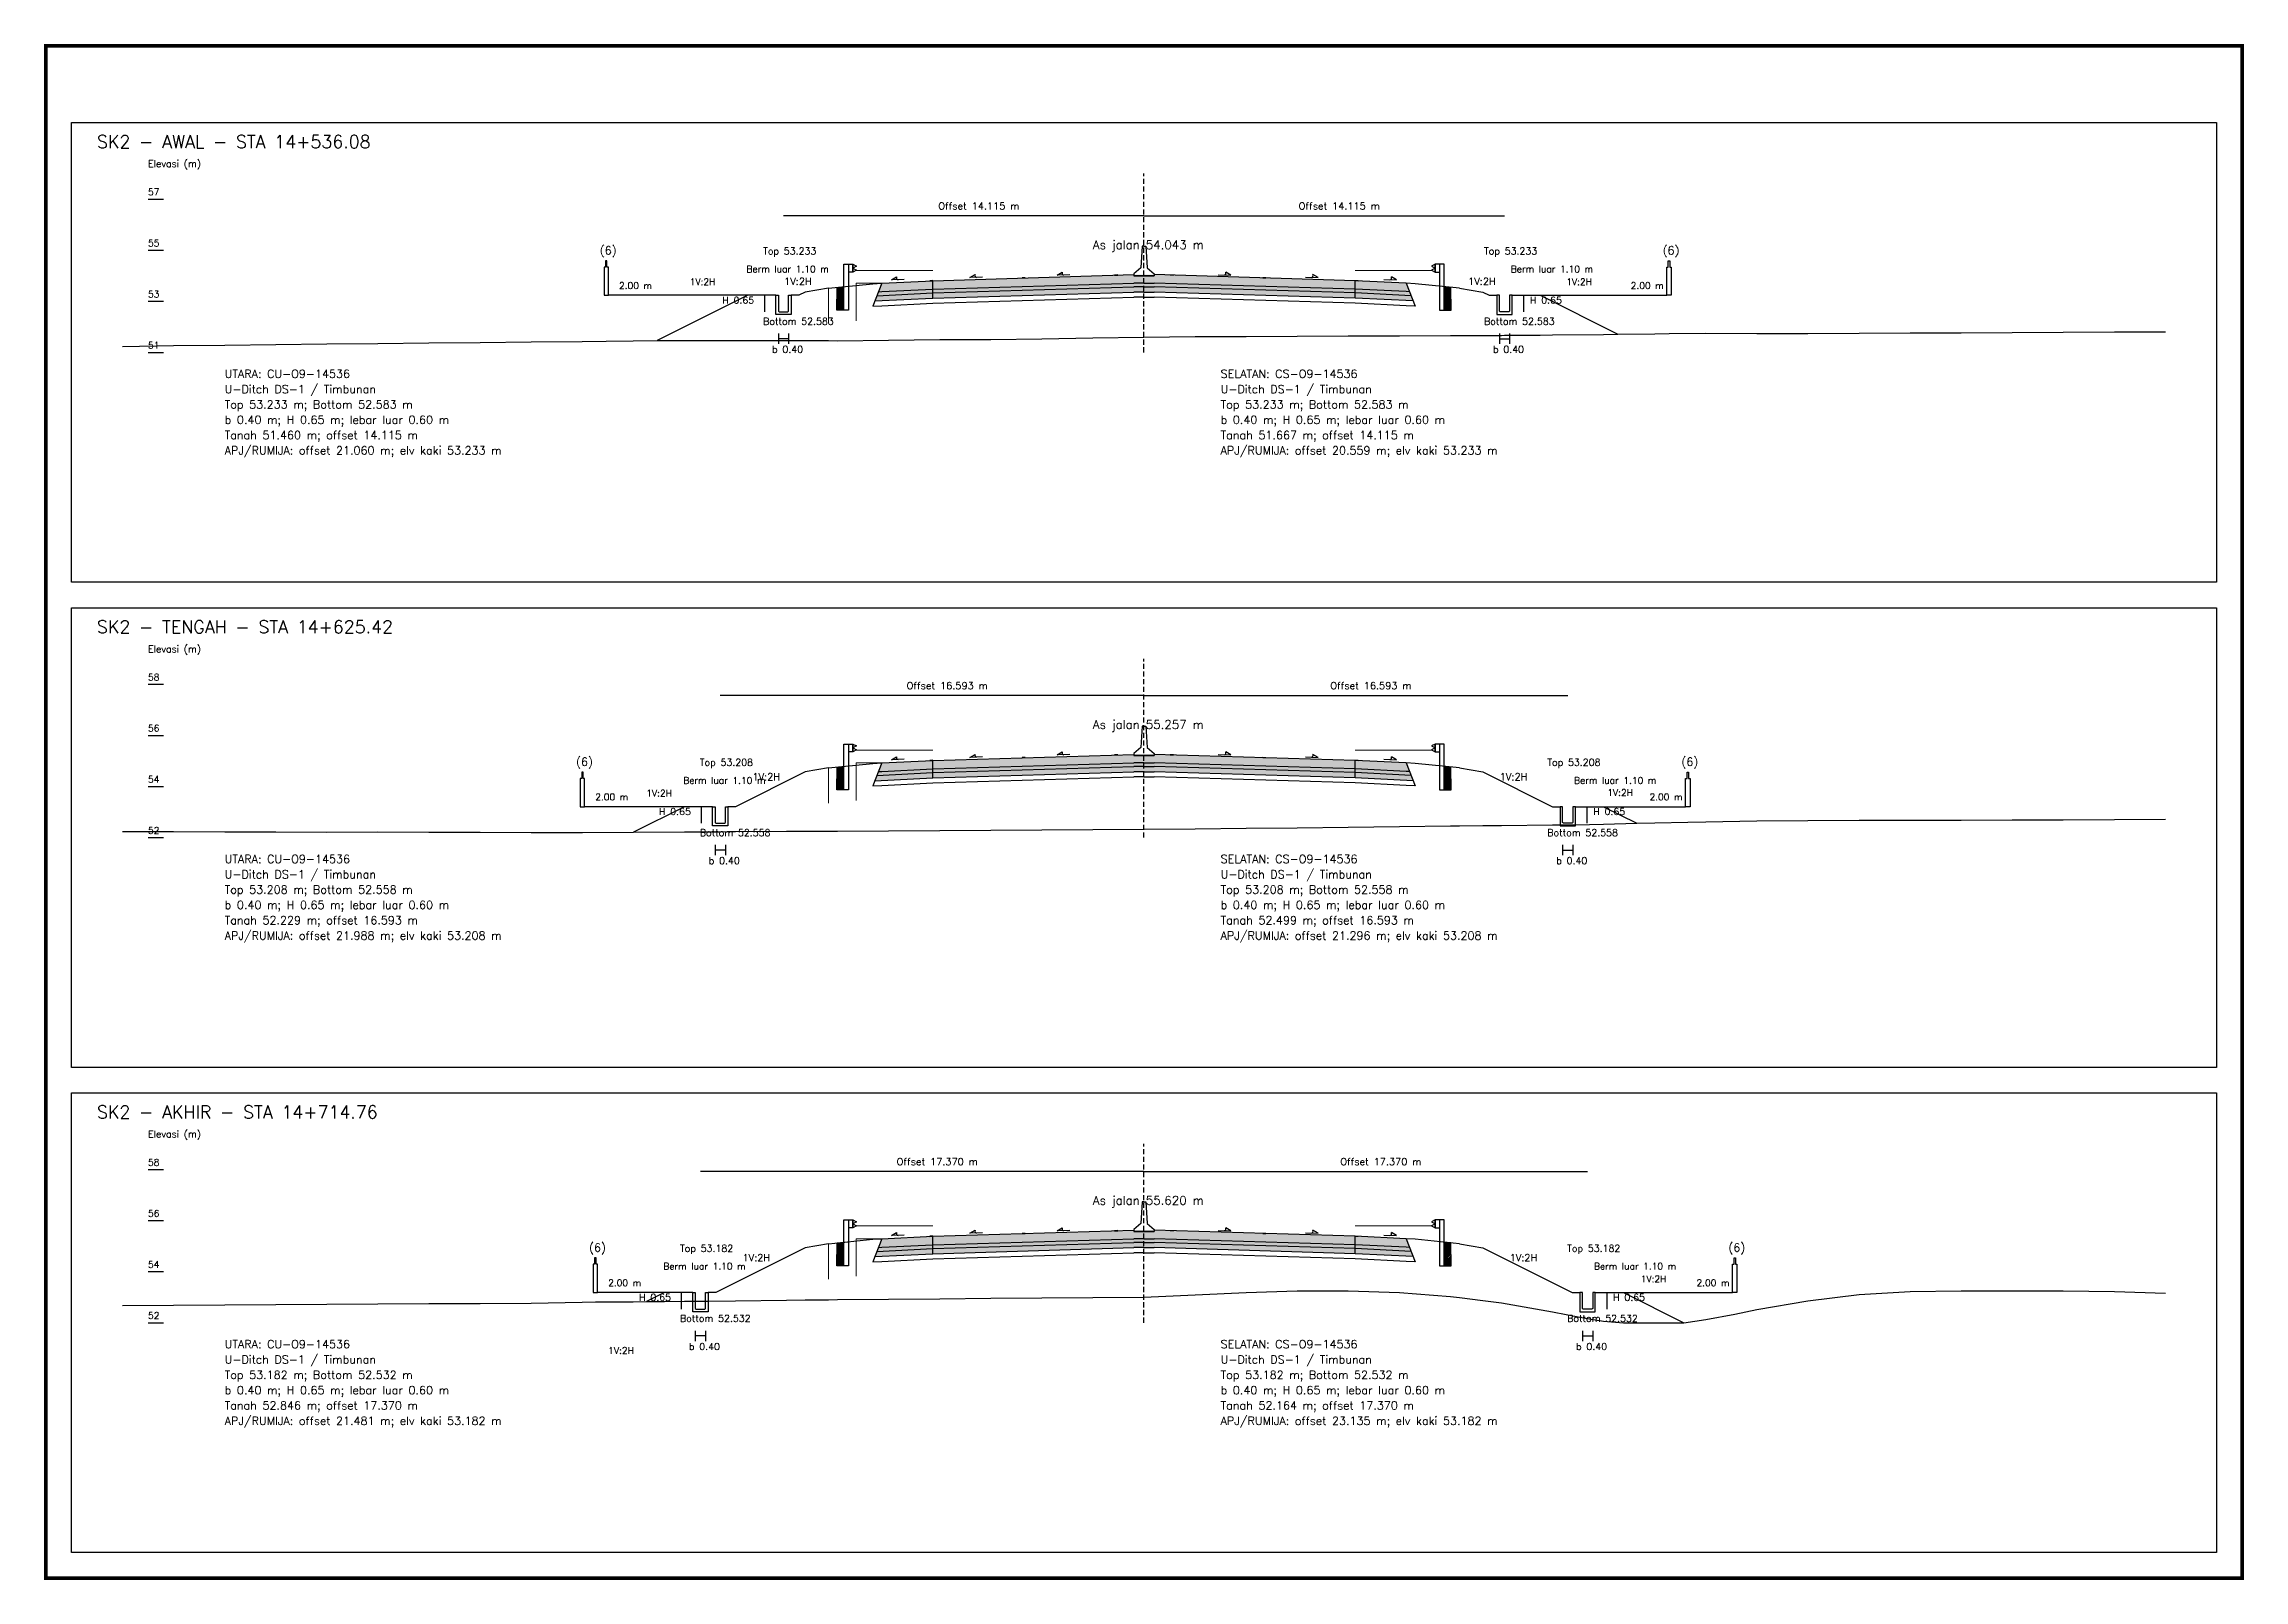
# Model space of a CAD drawing. Header units: metres. Extents: x -24715 to -24517, y 27498 to 30841.
# Drawn here: x -24617.7 to -24531.5, y 27989.2 to 28049.3 of the extents above; entities that cross this region are included whole.
import ezdxf

# ---------------------------------------------------------------- set-up
doc = ezdxf.new("R2010")
doc.units = ezdxf.units.M
doc.linetypes.add('PS_DASH', pattern=[0.3, 0.2, -0.1])
for name, color, linetype, lineweight in [('Dimensi', 230, 'Continuous', 20), ('GRS-ARSIR (HATCH)', 8, 'Continuous', 9), ('Guardrail', 20, 'Continuous', 30), ('HATCH - Beton ramping', 210, 'Continuous', 9), ('HATCH - LFA', 30, 'Continuous', 9), ('HATCH - Pavement', 50, 'Continuous', 9), ('Marka', 20, 'Continuous', 30), ('POT_ALL_GROUP', 2, 'Continuous', 70)]:
    doc.layers.add(name, color=color, linetype=linetype, lineweight=lineweight)
for name, color, linetype in [('POT_ALL_APJ', 2, 'Continuous'), ('POT_ALL_BORDER', 8, 'Continuous'), ('POT_ALL_CHANNEL2', 7, 'Continuous'), ('POT_ALL_DIM', 7, 'Continuous'), ('POT_ALL_GROUND', 1, 'Continuous'), ('POT_ALL_GUIDE', 8, 'Continuous'), ('POT_ALL_ROAD', 4, 'Continuous')]:
    doc.layers.add(name, color=color, linetype=linetype)
doc.styles.get("Standard").update_dxf_attribs({"font": 'simplex.shx'})

# ---------------------------------------------------------------- blocks, each defined once
blk = doc.blocks.new('JALAN_ASLI_TIPIKAL_2OKT_METER')
at = {"layer": 'Guardrail', "lineweight": 9}
h = blk.add_hatch(dxfattribs=at)
h.set_pattern_fill('JIS_LC_20', color=256, scale=0.002)
h.set_pattern_definition([(45, (-29.65569, -21.99233), (-0.02828427, 0.02828427), []), (45, (-29.65489, -21.99233), (-0.02828427, 0.02828427), [])])
h.paths.add_polyline_path([(-12.025, -1.394), (-11.753, -1.394), (-11.753, -0.471), (-12.018, -0.498)])
h = blk.add_hatch(dxfattribs=at)
h.set_pattern_fill('JIS_LC_20', color=256, scale=0.002)
h.set_pattern_definition([(45, (-29.40569, -21.99233), (-0.02828427, 0.02828427), []), (45, (-29.40489, -21.99233), (-0.02828427, 0.02828427), [])])
h.paths.add_polyline_path([(12.018, -0.498), (11.753, -0.471), (11.753, -1.394), (12.025, -1.394)])
at = {"layer": 'HATCH - Beton ramping'}
h = blk.add_hatch(dxfattribs=at)
h.set_pattern_fill('AR-CONC', color=256, scale=0.0005)
h.set_pattern_definition([(50, (-28.949556, -21.99233), (0.09109233, -0.00796954), [0.009525, -0.104775]), (355, (-28.94956, -21.99233), (-0.0176217, 0.09552842), [0.00762, -0.0838203]), (100.45144, (-28.941965, -21.992995), (0.07347062, 0.08755888), [0.008095, -0.08904512]), (46.1842, (-28.94956, -21.96693), (0.13553952, -0.02102116), [0.0142875, -0.1571625]), (96.63556, (-28.93826, -21.96868), (0.11870207, 0.12371306), [0.0121425, -0.1335678]), (351.18415, (-28.94956, -21.96693), (0.11870207, 0.12371306), [0.01143, -0.12572987]), (21, (-28.936856, -21.97328), (0.0758072, -0.0511326), [0.009525, -0.104775]), (326, (-28.93686, -21.97328), (0.03090101, 0.09209398), [0.00762, -0.08382]), (71.45144, (-28.93054, -21.97754), (0.1067082, 0.04096138), [0.008095, -0.08904497]), (37.5, (-28.949556, -21.99233), (0.001544302, 0.04227752), [0, -0.082804, 0, -0.08509, 0, -0.0841375]), (7.5, (-28.949556, -21.99233), (0.03340983, 0.05009029), [0, -0.048514, 0, -0.080899, 0, -0.0320675]), (327.5, (-28.977877, -21.99233), (0.067795298, -0.002864372), [0, -0.03175, 0, -0.09906, 0, -0.131445]), (317.5, (-28.990577, -21.99233), (0.07406459, 0.01271325), [0, -0.041275, 0, -0.065786, 0, -0.093345])])
h.paths.add_polyline_path([(-8.27, -0.566), (-10.401, -0.666), (-10.461, -0.826), (-8.27, -0.716)])
h.paths.add_polyline_path([(-0.4, -0.48), (0, -0.48), (0, -0.33), (-0.4, -0.33), (-8.27, -0.566), (-8.27, -0.716)])
h = blk.add_hatch(dxfattribs=at)
h.set_pattern_fill('AR-CONC', color=256, scale=0.0005)
h.set_pattern_definition([(50, (-28.699556, -21.99233), (0.09109233, -0.00796954), [0.009525, -0.104775]), (355, (-28.69956, -21.99233), (-0.01762171, 0.09552842), [0.00762, -0.0838203]), (100.45144, (-28.691965, -21.992995), (0.07347062, 0.08755888), [0.008095, -0.08904512]), (46.1842, (-28.69956, -21.96693), (0.13553952, -0.02102116), [0.0142875, -0.1571625]), (96.63556, (-28.68826, -21.96868), (0.11870207, 0.12371306), [0.0121425, -0.1335678]), (351.18415, (-28.69956, -21.96693), (0.11870207, 0.12371306), [0.01143, -0.12572987]), (21, (-28.686856, -21.97328), (0.0758072, -0.0511326), [0.009525, -0.104775]), (326, (-28.68686, -21.97328), (0.03090101, 0.09209398), [0.00762, -0.08382]), (71.45144, (-28.68054, -21.97754), (0.10670821, 0.04096138), [0.008095, -0.08904497]), (37.5, (-28.699556, -21.99233), (0.001544302, 0.04227752), [0, -0.082804, 0, -0.08509, 0, -0.0841375]), (7.5, (-28.699556, -21.99233), (0.03340983, 0.050090287), [0, -0.048514, 0, -0.080899, 0, -0.0320675]), (327.5, (-28.727877, -21.99233), (0.067795298, -0.002864372), [0, -0.03175, 0, -0.09906, 0, -0.131445]), (317.5, (-28.740577, -21.99233), (0.07406459, 0.012713246), [0, -0.041275, 0, -0.065786, 0, -0.093345])])
h.paths.add_polyline_path([(8.27, -0.566), (10.401, -0.666), (10.461, -0.826), (8.27, -0.716)])
h.paths.add_polyline_path([(0.4, -0.48), (0, -0.48), (0, -0.33), (0.4, -0.33), (8.27, -0.566), (8.27, -0.716)])
at = {"layer": 'HATCH - LFA'}
h = blk.add_hatch(dxfattribs=at)
h.set_pattern_fill('GRAVEL', color=256, scale=0.0075)
h.set_pattern_definition([(228.012788, (-28.812396, -21.801831), (-1.524, -1.7145), [0.0256291, -2.5372863]), (184.96974, (-28.829541, -21.820881), (2.2859999991, 0.1905000109), [0.04398035, -4.3540537]), (132.510447, (-28.873356, -21.824691), (1.9050000008, -2.0954999993), [0.0310111, -3.0701042]), (267.27369, (-28.947651, -21.872316), (0.1905000004, 3.81), [0.0400503, -3.9649828]), (292.833654, (-28.949556, -21.912321), (-0.9525, 2.286), [0.0392725, -3.8879856]), (357.27369, (-28.934316, -21.948516), (-3.81, 0.1905000004), [0.0400503, -3.9649828]), (37.69424, (-28.894311, -21.950421), (-2.4764999999, -1.9050000001), [0.0529645, -5.24348365]), (72.255328, (-28.852401, -21.918036), (1.3335000004, 4.1909999999), [0.050004, -4.95039425]), (121.429566, (-28.837161, -21.870411), (-1.5240000002, 2.4764999999), [0.040186, -3.9784159]), (175.23636, (-28.858116, -21.836121), (2.0955, -0.1905), [0.0458785, -2.2480453]), (222.397438, (-28.903836, -21.832311), (-2.2859999999, -2.0955000001), [0.05933084, -5.8737579]), (138.814075, (-28.759056, -21.874221), (-1.3335, 1.143), [0.0202503, -2.0047924]), (171.469234, (-28.774296, -21.860886), (2.4765, -0.3809999996), [0.03852615, -3.8140979]), (225, (-28.8124, -21.85517), (0, -0.1905), [0.0269407, -0.242467]), (203.19859, (-28.82573, -21.832311), (0.9525, 0.381), [0.0145081, -1.4362967]), (291.80141, (-28.839066, -21.838026), (-0.1905, 0.5715), [0.0205174, -1.0053565]), (30.96376, (-28.831446, -21.857076), (0.5715, 0.381), [0.033324, -1.0774724]), (161.56505, (-28.80287, -21.83993), (0.381, -0.1905), [0.0240965, -0.5783174]), (16.38954, (-28.949556, -21.838026), (1.905, 0.5715), [0.0337566, -3.341912]), (70.346176, (-28.917171, -21.828501), (-0.762, -2.0955), [0.0283199, -2.8036662]), (293.19859, (-28.80287, -21.801831), (-0.381, 0.9525), [0.029016, -1.4217888]), (343.61046, (-28.791441, -21.828501), (-1.905, 0.5715), [0.0337566, -3.341912]), (339.443955, (-28.949556, -21.956136), (-0.9525, 0.381), [0.0325526, -1.5950801]), (294.77514, (-28.919076, -21.967566), (-0.952500001, 2.0954999995), [0.0272754, -2.7002695]), (66.80141, (-28.800966, -21.992331), (0.381, 0.9525), [0.029016, -1.4217888]), (17.354025, (-28.789536, -21.965661), (-2.4765, -0.762), [0.0319337, -3.1614282]), (69.443955, (-28.89431, -21.992331), (-0.381, -0.9525), [0.0162763, -1.6113564]), (101.30993, (-28.812396, -21.99233), (-0.1905, 0.762), [0.0097136, -0.9616496]), (165.96376, (-28.8143, -21.982806), (0.5715, -0.1905), [0.0392725, -0.7461791]), (186.009006, (-28.852401, -21.973281), (1.905, 0.1905), [0.036395, -3.6031024]), (303.69007, (-28.831446, -21.87422), (-0.1905, 0.381), [0.0274743, -0.6593832]), (353.157227, (-28.816206, -21.897081), (3.2385, -0.3809999998), [0.0479668, -4.7487007]), (60.945396, (-28.76858, -21.902796), (-0.762, -1.3335), [0.0196131, -1.9417044]), (90, (-28.75906, -21.88565), (-0.1905, 0.1905), [0.01143, -0.17907]), (120.256437, (-28.856211, -21.967566), (0.762, -1.3335), [0.026465, -2.6200456]), (48.012787, (-28.869546, -21.944706), (1.524, 1.7145), [0.0512582, -2.5116572]), (0, (-28.83526, -21.9066), (0.1905, 0.1905), [0.04953, -0.14097]), (325.304846, (-28.785726, -21.906606), (1.9050000007, -1.333499999), [0.0301207, -2.9819488]), (254.0546, (-28.76096, -21.92375), (-0.1905, -0.762), [0.0277372, -1.3591238]), (207.645975, (-28.768581, -21.950421), (-3.6195000001, -1.9049999997), [0.0451609, -4.4709348]), (175.426079, (-28.808586, -21.971376), (-2.4765, 0.1905), [0.0477772, -4.7299385])])
h.paths.add_polyline_path([(-8.27, -0.716), (-10.461, -0.826), (-10.54, -1.03), (-8.27, -0.916)])
h.paths.add_polyline_path([(-0.4, -0.68), (0, -0.68), (0, -0.48), (-0.4, -0.48), (-8.27, -0.716), (-8.27, -0.916)])
h = blk.add_hatch(dxfattribs=at)
h.set_pattern_fill('GRAVEL', color=256, scale=0.0075)
h.set_pattern_definition([(228.012788, (-28.562396, -21.801831), (-1.524, -1.7145), [0.0256291, -2.5372863]), (184.96974, (-28.579541, -21.820881), (2.2859999991, 0.1905000109), [0.04398035, -4.3540537]), (132.510447, (-28.623356, -21.824691), (1.9050000008, -2.0954999993), [0.0310111, -3.0701042]), (267.27369, (-28.697651, -21.872316), (0.1905000004, 3.81), [0.04005034, -3.9649828]), (292.833654, (-28.699556, -21.912321), (-0.9525, 2.286), [0.0392725, -3.8879856]), (357.27369, (-28.684316, -21.948516), (-3.81, 0.1905000004), [0.04005034, -3.9649828]), (37.69424, (-28.644311, -21.950421), (-2.4764999999, -1.9050000001), [0.0529645, -5.24348365]), (72.255328, (-28.602401, -21.918036), (1.3335000004, 4.1909999999), [0.050004, -4.95039425]), (121.429566, (-28.587161, -21.870411), (-1.5240000002, 2.4764999999), [0.040186, -3.9784159]), (175.23636, (-28.608116, -21.836121), (2.0955, -0.1905000003), [0.0458785, -2.2480453]), (222.397438, (-28.653836, -21.832311), (-2.2859999999, -2.0955000001), [0.05933084, -5.87375794]), (138.814075, (-28.509056, -21.874221), (-1.3335, 1.143), [0.02025034, -2.0047924]), (171.469234, (-28.524296, -21.860886), (2.4765, -0.3809999996), [0.03852615, -3.8140979]), (225, (-28.5624, -21.85517), (0, -0.1905), [0.0269407, -0.242467]), (203.19859, (-28.57573, -21.832311), (0.9525, 0.381), [0.0145081, -1.4362967]), (291.80141, (-28.589066, -21.838026), (-0.1905, 0.5715), [0.0205174, -1.0053565]), (30.96376, (-28.581446, -21.857076), (0.5715, 0.381), [0.033324, -1.0774724]), (161.56505, (-28.55287, -21.83993), (0.381, -0.1905), [0.0240965, -0.57831736]), (16.38954, (-28.699556, -21.838026), (1.905, 0.5715), [0.0337566, -3.341912]), (70.346176, (-28.667171, -21.828501), (-0.762, -2.0955), [0.0283199, -2.8036662]), (293.19859, (-28.55287, -21.801831), (-0.381, 0.9525), [0.029016, -1.4217888]), (343.61046, (-28.541441, -21.828501), (-1.905, 0.5714999999), [0.0337566, -3.341912]), (339.443955, (-28.699556, -21.956136), (-0.9525, 0.381), [0.03255264, -1.5950801]), (294.77514, (-28.669076, -21.967566), (-0.952500001, 2.0954999995), [0.0272754, -2.7002695]), (66.80141, (-28.550966, -21.992331), (0.381, 0.9525), [0.029016, -1.4217888]), (17.354025, (-28.539536, -21.965661), (-2.4765, -0.7620000002), [0.0319337, -3.1614282]), (69.443955, (-28.64431, -21.992331), (-0.381, -0.9525), [0.0162763, -1.6113564]), (101.30993, (-28.562396, -21.99233), (-0.1905, 0.762), [0.0097136, -0.9616496]), (165.96376, (-28.5643, -21.982806), (0.5715, -0.1905), [0.0392725, -0.7461791]), (186.009006, (-28.602401, -21.973281), (1.905, 0.1905), [0.036395, -3.6031024]), (303.69007, (-28.581446, -21.87422), (-0.1905, 0.381), [0.0274743, -0.6593832]), (353.157227, (-28.566206, -21.897081), (3.2385, -0.3809999998), [0.04796676, -4.7487007]), (60.945396, (-28.51858, -21.902796), (-0.762, -1.3335), [0.0196131, -1.9417044]), (90, (-28.50906, -21.88565), (-0.1905, 0.1905), [0.01143, -0.17907]), (120.256437, (-28.606211, -21.967566), (0.762, -1.3335), [0.026465, -2.62004556]), (48.012787, (-28.619546, -21.944706), (1.524, 1.7145), [0.0512582, -2.5116572]), (0, (-28.58526, -21.9066), (0.1905, 0.1905), [0.04953, -0.14097]), (325.304846, (-28.535726, -21.906606), (1.9050000007, -1.333499999), [0.0301207, -2.98194875]), (254.054604, (-28.51096, -21.92375), (-0.1905, -0.762), [0.0277372, -1.35912375]), (207.645975, (-28.518581, -21.950421), (-3.6195000001, -1.9049999997), [0.0451609, -4.4709348]), (175.426079, (-28.558586, -21.971376), (-2.4765, 0.1905), [0.0477772, -4.7299385])])
h.paths.add_polyline_path([(8.27, -0.716), (10.461, -0.826), (10.54, -1.03), (8.27, -0.916)])
h.paths.add_polyline_path([(0.4, -0.68), (0, -0.68), (0, -0.48), (0.4, -0.48), (8.27, -0.716), (8.27, -0.916)])
at = {"layer": 'HATCH - Pavement'}
h = blk.add_hatch(dxfattribs=at)
h.set_pattern_fill('AR-CONC', color=256, scale=0.001)
h.set_pattern_definition([(50, (-89.43046, -52.62889), (0.18218467, -0.01593909), [0.01905, -0.20955]), (355, (-89.43046, -52.6289), (-0.03524342, 0.19105685), [0.01524, -0.1676406]), (100.45144, (-89.41528, -52.63022), (0.14694125, 0.17511775), [0.01619, -0.17809024]), (46.1842, (-89.43046, -52.5781), (0.27107904, -0.04204233), [0.028575, -0.314325]), (96.63556, (-89.40787, -52.5816), (0.23740413, 0.2474261), [0.024285, -0.2671356]), (351.18415, (-89.43046, -52.5781), (0.2374041, 0.2474261), [0.02286, -0.2514597]), (21, (-89.40506, -52.59079), (0.1516144, -0.1022652), [0.01905, -0.20955]), (326, (-89.40506, -52.5908), (0.06180203, 0.18418797), [0.01524, -0.16764]), (71.45144, (-89.39243, -52.59931), (0.21341642, 0.08192277), [0.01619, -0.17808994]), (37.5, (-89.43046, -52.62889), (0.003088603, 0.08455504), [0, -0.165608, 0, -0.17018, 0, -0.168275]), (7.5, (-89.43046, -52.62889), (0.06681966, 0.100180575), [0, -0.097028, 0, -0.161798, 0, -0.064135]), (327.5, (-89.4871, -52.62889), (0.135590595, -0.005728744), [0, -0.0635, 0, -0.19812, 0, -0.26289]), (317.5, (-89.5125, -52.62889), (0.14812918, 0.02542649), [0, -0.08255, 0, -0.131572, 0, -0.18669])])
h.paths.add_polyline_path([(-8.27, -0.236), (-10.27, -0.336), (-10.401, -0.673), (-10.27, -0.666), (-8.27, -0.566)])
h.paths.add_polyline_path([(-0.4, -0.33), (0, -0.33), (0, 0), (-0.4, 0), (-8.27, -0.236), (-8.27, -0.566)])
h = blk.add_hatch(dxfattribs=at)
h.set_pattern_fill('AR-CONC', color=256, scale=0.001)
h.set_pattern_definition([(50, (-89.18046, -52.62889), (0.18218467, -0.01593909), [0.01905, -0.20955]), (355, (-89.18046, -52.6289), (-0.03524342, 0.19105685), [0.01524, -0.16764058]), (100.45144, (-89.16528, -52.63022), (0.14694125, 0.17511775), [0.01619, -0.17809024]), (46.1842, (-89.18046, -52.5781), (0.27107904, -0.04204233), [0.028575, -0.314325]), (96.63556, (-89.15787, -52.5816), (0.23740413, 0.2474261), [0.024285, -0.2671356]), (351.18415, (-89.18046, -52.5781), (0.2374041, 0.2474261), [0.02286, -0.2514597]), (21, (-89.15506, -52.59079), (0.1516144, -0.1022652), [0.01905, -0.20955]), (326, (-89.15506, -52.5908), (0.06180203, 0.18418797), [0.01524, -0.16764]), (71.45144, (-89.14243, -52.59931), (0.21341642, 0.08192277), [0.01619, -0.17808994]), (37.5, (-89.18046, -52.62889), (0.003088603, 0.08455504), [0, -0.165608, 0, -0.17018, 0, -0.168275]), (7.5, (-89.18046, -52.62889), (0.06681966, 0.100180575), [0, -0.097028, 0, -0.161798, 0, -0.064135]), (327.5, (-89.2371, -52.62889), (0.135590595, -0.005728744), [0, -0.0635, 0, -0.19812, 0, -0.26289]), (317.5, (-89.2625, -52.62889), (0.14812918, 0.02542649), [0, -0.08255, 0, -0.131572, 0, -0.18669])])
h.paths.add_polyline_path([(8.27, -0.236), (10.27, -0.336), (10.401, -0.673), (10.27, -0.666), (8.27, -0.566)])
h.paths.add_polyline_path([(0.4, -0.33), (0, -0.33), (0, 0), (0.4, 0), (8.27, -0.236), (8.27, -0.566)])
at = {"layer": 'Marka'}
h = blk.add_hatch(color=256, dxfattribs=at)
h.dxf.hatch_style = 1
h.paths.add_polyline_path([(-8.27, -0.23), (-8.39, -0.236), (-8.39, -0.242), (-8.27, -0.236)])
h.paths.add_polyline_path([(-4.65, -0.122), (-4.77, -0.125), (-4.77, -0.131), (-4.65, -0.128)])
h.paths.add_polyline_path([(-1.03, -0.019), (-1.03, -0.013), (-1.15, -0.017), (-1.15, -0.023)])
h = blk.add_hatch(color=256, dxfattribs=at)
h.dxf.hatch_style = 1
h.paths.add_polyline_path([(8.27, -0.23), (8.39, -0.236), (8.39, -0.242), (8.27, -0.236)])
h.paths.add_polyline_path([(4.65, -0.122), (4.77, -0.125), (4.77, -0.131), (4.65, -0.128)])
h.paths.add_polyline_path([(1.03, -0.019), (1.03, -0.013), (1.15, -0.017), (1.15, -0.023)])
for p, q in [((-8.27, -0.236), (-0.4, 0)), ((8.27, -0.236), (0.4, 0)), ((-12.353, -0.533), (-10.622, -0.354)), ((-10.27, -0.336), (-10.62, -1.234)), ((-10.62, -0.354), (-10.27, -0.336)), ((-10.461, -0.826), (-8.27, -0.716)), ((-10.401, -0.673), (-10.27, -0.666)), ((-10.27, -0.336), (-8.27, -0.236)), ((-10.27, -0.666), (-8.27, -0.566)), ((-8.27, -0.916), (-8.27, -0.236)), ((-8.27, -0.566), (-0.4, -0.33)), ((-8.27, -0.716), (-0.4, -0.48)), ((-8.27, -0.916), (-0.4, -0.68)), ((0, -0.05), (-0.4, -0.05)), ((0, -0.33), (-0.4, -0.33)), ((0, -0.48), (-0.4, -0.48)), ((0, -0.68), (-0.4, -0.68)), ((0, -0.05), (0.4, -0.05)), ((0, -0.33), (0.4, -0.33)), ((0, -0.48), (0.4, -0.48)), ((0, -0.68), (0.4, -0.68)), ((8.27, -0.566), (0.4, -0.33)), ((8.27, -0.716), (0.4, -0.48)), ((8.27, -0.916), (0.4, -0.68)), ((8.27, -0.916), (8.27, -0.236)), ((10.27, -0.336), (8.27, -0.236)), ((10.27, -0.666), (8.27, -0.566)), ((10.461, -0.826), (8.27, -0.716)), ((10.27, -0.336), (10.62, -1.234)), ((10.62, -0.354), (10.27, -0.336)), ((10.401, -0.673), (10.27, -0.666)), ((12.353, -0.533), (10.622, -0.354)), ((-10.62, -1.234), (-10.27, -1.216)), ((-10.54, -1.03), (-8.27, -0.916)), ((-10.27, -1.216), (-8.27, -1.116)), ((-8.27, -1.116), (-0.4, -0.88)), ((0, -0.88), (-0.4, -0.88)), ((0, -0.88), (0.4, -0.88)), ((8.27, -1.116), (0.4, -0.88)), ((10.54, -1.03), (8.27, -0.916)), ((10.27, -1.216), (8.27, -1.116)), ((10.62, -1.234), (10.27, -1.216))]:
    blk.add_line(p, q)
for points in [[(0, 1.11), (-0.075, 1.11), (-0.125, 0.27), (-0.4, 0.03), (-0.4, -0.05), (0, -0.05)], [(0, 1.11), (0.075, 1.11), (0.125, 0.27), (0.4, 0.03), (0.4, -0.05), (0, -0.05)], [(-6.818, -0.116), (-6.616, 0)], [(-3.401, -0.02), (-3.199, 0.096)], [(3.401, -0.02), (3.199, 0.096)], [(6.818, -0.116), (6.616, 0)], [(-9.887, -0.208), (-9.686, -0.092)], [(-9.387, -0.193), (-9.887, -0.208)], [(-6.318, -0.101), (-6.818, -0.116)], [(-2.901, -0.005), (-3.401, -0.02)], [(2.901, -0.005), (3.401, -0.02)], [(6.318, -0.101), (6.818, -0.116)], [(9.387, -0.193), (9.887, -0.208)], [(9.887, -0.208), (9.686, -0.092)]]:
    blk.add_lwpolyline(points)
for centre, start, end in [((-6.556, -0.037), 148.28164, 271.71836), ((-3.139, 0.059), 148.28164, 271.71836), ((3.139, 0.059), 268.28164, 31.71836), ((6.556, -0.037), 268.28164, 31.71836), ((-9.625, -0.129), 148.28164, 271.71836), ((9.625, -0.129), 268.28164, 31.71836)]:
    blk.add_arc(centre, 0.0711, start, end)
at = {"layer": 'Dimensi'}
for p, q in [((-8.27, 0.168), (-11.27, 0.168)), ((8.27, 0.168), (11.27, 0.168))]:
    blk.add_line(p, q, dxfattribs=at)
at = {"layer": 'GRS-ARSIR (HATCH)'}
for p, q in [((-12.353, -0.533), (-12.353, -1.909)), ((-11.27, -0.336), (-11.27, -1.803)), ((-10.27, -0.336), (-11.27, -0.336))]:
    blk.add_line(p, q, dxfattribs=at)
at = {"layer": 'Guardrail'}
for points in [[(-11.753, -1.394), (-11.753, 0.406), (-11.575, 0.406), (-11.575, -1.394), (-11.753, -1.394)], [(-11.575, 0.406), (-11.397, 0.406), (-11.397, 0.094), (-11.575, 0.094)], [(-11.397, 0.25), (-11.397, 0.406), (-11.262, 0.328), (-11.397, 0.25)], [(-11.397, 0.094), (-11.397, 0.25), (-11.262, 0.172), (-11.397, 0.094)], [(11.397, 0.25), (11.397, 0.406), (11.262, 0.328), (11.397, 0.25)], [(11.397, 0.094), (11.397, 0.25), (11.262, 0.172), (11.397, 0.094)], [(11.575, 0.406), (11.397, 0.406), (11.397, 0.094), (11.575, 0.094)], [(11.753, -1.394), (11.753, 0.406), (11.575, 0.406), (11.575, -1.394), (11.753, -1.394)], [(-11.575, -1.394), (-12.025, -1.394), (-12.018, -0.498), (-11.568, -0.453), (-11.575, -1.394)], [(11.575, -1.394), (12.025, -1.394), (12.018, -0.498), (11.568, -0.453), (11.575, -1.394)]]:
    blk.add_lwpolyline(points, dxfattribs=at)
at = {"layer": 'Marka'}
for points in [[(-8.39, -0.242), (-8.27, -0.236), (-8.27, -0.23), (-8.39, -0.236), (-8.39, -0.242)], [(8.39, -0.242), (8.27, -0.236), (8.27, -0.23), (8.39, -0.236), (8.39, -0.242)]]:
    blk.add_lwpolyline(points, dxfattribs=at)
for points in [[(-4.65, -0.122), (-4.77, -0.125), (-4.77, -0.131), (-4.65, -0.128)], [(-1.03, -0.013), (-1.15, -0.017), (-1.15, -0.023), (-1.03, -0.019)], [(1.03, -0.013), (1.15, -0.017), (1.15, -0.023), (1.03, -0.019)], [(4.65, -0.122), (4.77, -0.125), (4.77, -0.131), (4.65, -0.128)]]:
    blk.add_lwpolyline(points, close=True, dxfattribs=at)

msp = doc.modelspace()

# ---------------------------------------------------------------- linework, layer by layer
at = {"layer": 'POT_ALL_APJ', "linetype": 'Continuous'}
for points in [[(-24595.73061, 28040.60146), (-24595.73061, 28039.49705), (-24595.56061, 28039.49705), (-24595.56061, 28040.60146), (-24595.61561, 28040.60146), (-24595.61561, 28040.85146), (-24595.64561, 28040.85146), (-24595.67561, 28040.85146), (-24595.67561, 28040.60146), (-24595.73061, 28040.60146)], [(-24553.94139, 28040.60146), (-24553.94139, 28039.49705), (-24554.11139, 28039.49705), (-24554.11139, 28040.60146), (-24554.05639, 28040.60146), (-24554.05639, 28040.85146), (-24554.02639, 28040.85146), (-24553.99639, 28040.85146), (-24553.99639, 28040.60146), (-24553.94139, 28040.60146)], [(-24590.10081, 28039.49705), (-24595.56061, 28039.49705)], [(-24559.07094, 28039.49705), (-24554.11139, 28039.49705)], [(-24596.65932, 28020.5761), (-24596.65932, 28019.47169), (-24596.48932, 28019.47169), (-24596.48932, 28020.5761), (-24596.54432, 28020.5761), (-24596.54432, 28020.8261), (-24596.57432, 28020.8261), (-24596.60432, 28020.8261), (-24596.60432, 28020.5761), (-24596.65932, 28020.5761)], [(-24553.20481, 28020.5761), (-24553.20481, 28019.47169), (-24553.37481, 28019.47169), (-24553.37481, 28020.5761), (-24553.31981, 28020.5761), (-24553.31981, 28020.8261), (-24553.28981, 28020.8261), (-24553.25981, 28020.8261), (-24553.25981, 28020.5761), (-24553.20481, 28020.5761)], [(-24592.57884, 28019.47169), (-24596.48932, 28019.47169)], [(-24556.59291, 28019.47169), (-24553.37481, 28019.47169)], [(-24596.15231, 28001.55074), (-24596.15231, 28000.44633), (-24595.98231, 28000.44633), (-24595.98231, 28001.55074), (-24596.03731, 28001.55074), (-24596.03731, 28001.80074), (-24596.06731, 28001.80074), (-24596.09731, 28001.80074), (-24596.09731, 28001.55074), (-24596.15231, 28001.55074)], [(-24551.36564, 28001.55074), (-24551.36564, 28000.44633), (-24551.53564, 28000.44633), (-24551.53564, 28001.55074), (-24551.48064, 28001.55074), (-24551.48064, 28001.80074), (-24551.45064, 28001.80074), (-24551.42064, 28001.80074), (-24551.42064, 28001.55074), (-24551.36564, 28001.55074)], [(-24593.35625, 28000.44633), (-24595.98231, 28000.44633)], [(-24555.81551, 28000.44633), (-24551.53564, 28000.44633)]]:
    msp.add_lwpolyline(points, dxfattribs=at)
at = {"layer": 'POT_ALL_BORDER', "linetype": 'Continuous'}
for points in [[(-24616.58588, 28046.26387), (-24532.58588, 28046.26387), (-24532.58588, 28028.26387), (-24616.58588, 28028.26387), (-24616.58588, 28046.26387)], [(-24616.58588, 28027.26387), (-24532.58588, 28027.26387), (-24532.58588, 28009.26387), (-24616.58588, 28009.26387), (-24616.58588, 28027.26387)], [(-24616.58588, 28008.26387), (-24532.58588, 28008.26387), (-24532.58588, 27990.26387), (-24616.58588, 27990.26387), (-24616.58588, 28008.26387)]]:
    msp.add_lwpolyline(points, dxfattribs=at)
at = {"layer": 'POT_ALL_CHANNEL2', "linetype": 'Continuous'}
for points in [[(-24588.50081, 28039.49705), (-24588.40081, 28039.49705), (-24588.40081, 28038.74705), (-24589.00081, 28038.74705), (-24589.00081, 28039.49705), (-24588.90081, 28039.49705), (-24588.90081, 28038.87705), (-24588.87081, 28038.84705), (-24588.53081, 28038.84705), (-24588.50081, 28038.87705), (-24588.50081, 28039.49705)], [(-24560.67094, 28039.49705), (-24560.77094, 28039.49705), (-24560.77094, 28038.74705), (-24560.17094, 28038.74705), (-24560.17094, 28039.49705), (-24560.27094, 28039.49705), (-24560.27094, 28038.87705), (-24560.30094, 28038.84705), (-24560.64094, 28038.84705), (-24560.67094, 28038.87705), (-24560.67094, 28039.49705)], [(-24590.97884, 28019.47169), (-24590.87884, 28019.47169), (-24590.87884, 28018.72169), (-24591.47884, 28018.72169), (-24591.47884, 28019.47169), (-24591.37884, 28019.47169), (-24591.37884, 28018.85169), (-24591.34884, 28018.82169), (-24591.00884, 28018.82169), (-24590.97884, 28018.85169), (-24590.97884, 28019.47169)], [(-24558.19291, 28019.47169), (-24558.29291, 28019.47169), (-24558.29291, 28018.72169), (-24557.69291, 28018.72169), (-24557.69291, 28019.47169), (-24557.79291, 28019.47169), (-24557.79291, 28018.85169), (-24557.82291, 28018.82169), (-24558.16291, 28018.82169), (-24558.19291, 28018.85169), (-24558.19291, 28019.47169)], [(-24591.75625, 28000.44633), (-24591.65625, 28000.44633), (-24591.65625, 27999.69633), (-24592.25625, 27999.69633), (-24592.25625, 28000.44633), (-24592.15625, 28000.44633), (-24592.15625, 27999.82633), (-24592.12625, 27999.79633), (-24591.78625, 27999.79633), (-24591.75625, 27999.82633), (-24591.75625, 28000.44633)], [(-24557.41551, 28000.44633), (-24557.51551, 28000.44633), (-24557.51551, 27999.69633), (-24556.91551, 27999.69633), (-24556.91551, 28000.44633), (-24557.01551, 28000.44633), (-24557.01551, 27999.82633), (-24557.04551, 27999.79633), (-24557.38551, 27999.79633), (-24557.41551, 27999.82633), (-24557.41551, 28000.44633)]]:
    msp.add_lwpolyline(points, dxfattribs=at)
at = {"layer": 'POT_ALL_DIM', "linetype": 'Continuous'}
for points in [[(-24574.58588, 28042.60687), (-24588.70081, 28042.60687)], [(-24574.58588, 28042.60687), (-24560.47094, 28042.60687)], [(-24589.45081, 28039.49705), (-24589.45081, 28038.84705)], [(-24559.72094, 28039.49705), (-24559.72094, 28038.84705)], [(-24588.90081, 28037.99705), (-24588.90081, 28037.59705)], [(-24588.50081, 28037.79705), (-24588.90081, 28037.79705)], [(-24588.50081, 28037.99705), (-24588.50081, 28037.59705)], [(-24560.67094, 28037.99705), (-24560.67094, 28037.59705)], [(-24560.67094, 28037.79705), (-24560.27094, 28037.79705)], [(-24560.27094, 28037.99705), (-24560.27094, 28037.59705)], [(-24574.58588, 28023.82053), (-24591.17884, 28023.82053)], [(-24574.58588, 28023.82053), (-24557.99291, 28023.82053)], [(-24591.92884, 28019.47169), (-24591.92884, 28018.82169)], [(-24557.24291, 28019.47169), (-24557.24291, 28018.82169)], [(-24591.37884, 28017.97169), (-24591.37884, 28017.57169)], [(-24590.97884, 28017.77169), (-24591.37884, 28017.77169)], [(-24590.97884, 28017.97169), (-24590.97884, 28017.57169)], [(-24558.19291, 28017.97169), (-24558.19291, 28017.57169)], [(-24558.19291, 28017.77169), (-24557.79291, 28017.77169)], [(-24557.79291, 28017.97169), (-24557.79291, 28017.57169)], [(-24574.58588, 28005.18387), (-24591.95625, 28005.18387)], [(-24574.58588, 28005.18387), (-24557.21551, 28005.18387)], [(-24592.70625, 28000.44633), (-24592.70625, 27999.79633)], [(-24556.46551, 28000.44633), (-24556.46551, 27999.79633)], [(-24592.15625, 27998.94633), (-24592.15625, 27998.54633)], [(-24591.75625, 27998.94633), (-24591.75625, 27998.54633)], [(-24557.41551, 27998.94633), (-24557.41551, 27998.54633)], [(-24557.01551, 27998.94633), (-24557.01551, 27998.54633)], [(-24591.75625, 27998.74633), (-24592.15625, 27998.74633)], [(-24557.41551, 27998.74633), (-24557.01551, 27998.74633)]]:
    msp.add_lwpolyline(points, dxfattribs=at)
at = {"layer": 'POT_ALL_GROUND', "linetype": 'Continuous'}
for points in [[(-24614.58588, 28037.49917), (-24612.58588, 28037.52615), (-24610.58588, 28037.54937), (-24608.58588, 28037.57258), (-24606.58588, 28037.59521), (-24604.58588, 28037.61044), (-24602.58588, 28037.63398), (-24600.58588, 28037.6494), (-24598.58588, 28037.6701), (-24596.58588, 28037.69219), (-24595.64561, 28037.70257), (-24594.58588, 28037.71427), (-24593.64561, 28037.72464), (-24592.58588, 28037.72371), (-24590.58588, 28037.7272), (-24590.10081, 28037.72646), (-24589.00081, 28037.7248), (-24588.70081, 28037.72434), (-24588.58588, 28037.72417), (-24588.40081, 28037.72389), (-24587.85579, 28037.72306), (-24586.93915, 28037.72167), (-24586.58588, 28037.72114), (-24584.58588, 28037.73884), (-24582.58588, 28037.76295), (-24580.58588, 28037.76469), (-24578.58588, 28037.79226), (-24576.58588, 28037.82596), (-24574.58588, 28037.85341), (-24572.58588, 28037.87802), (-24570.58588, 28037.88595), (-24568.58588, 28037.89548), (-24566.58588, 28037.90438), (-24564.58588, 28037.91166), (-24562.58588, 28037.91895), (-24562.2326, 28037.92024), (-24561.31596, 28037.92458), (-24560.77094, 28037.92866), (-24560.58588, 28037.93005), (-24560.47094, 28037.93091), (-24560.17094, 28037.93315), (-24559.07094, 28037.9422), (-24558.58588, 28037.94676), (-24556.58588, 28037.96795), (-24556.02639, 28037.97478), (-24554.58588, 28037.99234), (-24554.02639, 28037.99916), (-24552.58588, 28038.01403), (-24550.58588, 28038.00697), (-24548.58588, 28038.00359), (-24546.58588, 28038.01341), (-24544.58588, 28038.02338), (-24542.58588, 28038.03439), (-24540.58588, 28038.04539), (-24538.58588, 28038.0564), (-24536.58588, 28038.06462), (-24534.58588, 28038.0714)], [(-24614.58588, 28018.5001), (-24612.58588, 28018.49382), (-24610.58588, 28018.49174), (-24608.58588, 28018.48141), (-24606.58588, 28018.48022), (-24604.58588, 28018.48158), (-24602.58588, 28018.47481), (-24600.58588, 28018.46803), (-24598.58588, 28018.46511), (-24596.58588, 28018.46292), (-24596.57432, 28018.46299), (-24594.58588, 28018.47388), (-24594.57432, 28018.47395), (-24592.58588, 28018.48484), (-24592.57884, 28018.48488), (-24591.47884, 28018.49091), (-24591.17884, 28018.49255), (-24590.87884, 28018.4942), (-24590.58588, 28018.4958), (-24588.58588, 28018.51171), (-24587.85579, 28018.51258), (-24586.93915, 28018.51324), (-24586.58588, 28018.51349), (-24584.58588, 28018.5231), (-24582.58588, 28018.53601), (-24580.58588, 28018.54892), (-24578.58588, 28018.57074), (-24576.58588, 28018.58376), (-24574.58588, 28018.59412), (-24572.58588, 28018.60448), (-24570.58588, 28018.62513), (-24568.58588, 28018.64788), (-24566.58588, 28018.67063), (-24564.58588, 28018.69337), (-24562.58588, 28018.71612), (-24562.2326, 28018.72014), (-24561.31596, 28018.73056), (-24560.58588, 28018.73887), (-24558.58588, 28018.75766), (-24558.29291, 28018.76017), (-24557.99291, 28018.76273), (-24557.69291, 28018.76751), (-24556.59291, 28018.7916), (-24556.58588, 28018.79175), (-24555.28981, 28018.82013), (-24554.58588, 28018.83555), (-24553.28981, 28018.86392), (-24552.58588, 28018.87934), (-24550.58588, 28018.91413), (-24548.58588, 28018.92686), (-24546.58588, 28018.9396), (-24544.58588, 28018.94348), (-24542.58588, 28018.94206), (-24540.58588, 28018.95271), (-24538.58588, 28018.96335), (-24536.58588, 28018.974), (-24534.58588, 28018.9804)], [(-24614.58588, 27999.93666), (-24612.58588, 27999.94937), (-24610.58588, 27999.96234), (-24608.58588, 27999.97581), (-24606.58588, 27999.98833), (-24604.58588, 28000.00084), (-24602.58588, 28000.01359), (-24600.58588, 28000.02107), (-24598.58588, 28000.03236), (-24596.58588, 28000.07256), (-24596.06731, 28000.07857), (-24594.58588, 28000.08568), (-24594.06731, 28000.09083), (-24593.35625, 28000.0982), (-24592.58588, 28000.10459), (-24592.25625, 28000.10732), (-24591.95625, 28000.11021), (-24591.65625, 28000.11335), (-24590.58588, 28000.12455), (-24588.58588, 28000.14636), (-24587.85579, 28000.15576), (-24586.93915, 28000.16445), (-24586.58588, 28000.16704), (-24584.58588, 28000.18171), (-24582.58588, 28000.2038), (-24580.58588, 28000.22634), (-24578.58588, 28000.24053), (-24576.58588, 28000.25222), (-24574.58588, 28000.26422), (-24572.58588, 28000.35952), (-24570.58588, 28000.4432), (-24568.58588, 28000.51387), (-24566.58588, 28000.51387), (-24564.58588, 28000.44394), (-24562.58588, 28000.28428), (-24562.2326, 28000.25073), (-24561.31596, 28000.13697), (-24560.58588, 28000.03843), (-24558.58588, 27999.68545), (-24557.51551, 27999.47827), (-24557.21551, 27999.4277), (-24556.91551, 27999.37713), (-24556.58588, 27999.32157), (-24555.81551, 27999.26387), (-24554.58588, 27999.26387), (-24553.45064, 27999.26387), (-24552.58588, 27999.3846), (-24551.45064, 27999.5972), (-24550.58588, 27999.77792), (-24548.58588, 28000.12214), (-24546.58588, 28000.37262), (-24544.58588, 28000.48609), (-24542.58588, 28000.51387), (-24540.58588, 28000.51387), (-24538.58588, 28000.51387), (-24536.58588, 28000.49224), (-24534.58588, 28000.4255)]]:
    msp.add_lwpolyline(points, dxfattribs=at)
at = {"layer": 'POT_ALL_GROUP', "linetype": 'Continuous', "lineweight": 70, "const_width": 0.15}
msp.add_lwpolyline([(-24617.58588, 28049.26387), (-24531.58588, 28049.26387), (-24531.58588, 27989.26387), (-24617.58588, 27989.26387), (-24617.58588, 28049.26387)], dxfattribs=at)
at = {"layer": 'POT_ALL_GUIDE', "linetype": 'PS_DASH'}
for points in [[(-24574.58588, 28037.26387), (-24574.58588, 28044.26387)], [(-24574.58588, 28018.26387), (-24574.58588, 28025.26387)], [(-24574.58588, 27999.26387), (-24574.58588, 28006.26387)]]:
    msp.add_lwpolyline(points, dxfattribs=at)
at = {"layer": 'POT_ALL_GUIDE', "linetype": 'Continuous'}
for points in [[(-24613.58588, 28043.26387), (-24612.98588, 28043.26387)], [(-24613.58588, 28041.26387), (-24612.98588, 28041.26387)], [(-24613.58588, 28039.26387), (-24612.98588, 28039.26387)], [(-24613.58588, 28037.26387), (-24612.98588, 28037.26387)], [(-24613.58588, 28024.26387), (-24612.98588, 28024.26387)], [(-24613.58588, 28022.26387), (-24612.98588, 28022.26387)], [(-24613.58588, 28020.26387), (-24612.98588, 28020.26387)], [(-24613.58588, 28018.26387), (-24612.98588, 28018.26387)], [(-24613.58588, 28005.26387), (-24612.98588, 28005.26387)], [(-24613.58588, 28003.26387), (-24612.98588, 28003.26387)], [(-24613.58588, 28001.26387), (-24612.98588, 28001.26387)], [(-24613.58588, 27999.26387), (-24612.98588, 27999.26387)]]:
    msp.add_lwpolyline(points, dxfattribs=at)
at = {"layer": 'POT_ALL_ROAD', "linetype": 'Continuous'}
for points in [[(-24590.10081, 28039.49705), (-24593.64561, 28037.72464)], [(-24589.00081, 28039.49705), (-24590.10081, 28039.49705)], [(-24586.93915, 28039.77348), (-24587.85579, 28039.61955), (-24588.10081, 28039.49705), (-24588.40081, 28039.49705)], [(-24562.2326, 28039.77348), (-24561.31596, 28039.61955), (-24561.07094, 28039.49705), (-24560.77094, 28039.49705)], [(-24560.17094, 28039.49705), (-24559.07094, 28039.49705)], [(-24559.07094, 28039.49705), (-24556.02639, 28037.97478)], [(-24586.93915, 28020.98713), (-24587.85579, 28020.83321), (-24590.57884, 28019.47169), (-24590.87884, 28019.47169)], [(-24562.2326, 28020.98713), (-24561.31596, 28020.83321), (-24558.59291, 28019.47169), (-24558.29291, 28019.47169)], [(-24592.57884, 28019.47169), (-24594.57432, 28018.47395)], [(-24591.47884, 28019.47169), (-24592.57884, 28019.47169)], [(-24557.69291, 28019.47169), (-24556.59291, 28019.47169)], [(-24556.59291, 28019.47169), (-24555.28981, 28018.82013)], [(-24586.93915, 28002.35048), (-24587.85579, 28002.19655), (-24591.35625, 28000.44633), (-24591.65625, 28000.44633)], [(-24562.2326, 28002.35048), (-24561.31596, 28002.19655), (-24557.81551, 28000.44633), (-24557.51551, 28000.44633)], [(-24593.35625, 28000.44633), (-24594.06731, 28000.09083)], [(-24592.25625, 28000.44633), (-24593.35625, 28000.44633)], [(-24556.91551, 28000.44633), (-24555.81551, 28000.44633)], [(-24555.81551, 28000.44633), (-24553.45064, 27999.26387)]]:
    msp.add_lwpolyline(points, dxfattribs=at)

# ---------------------------------------------------------------- block references
at = {"layer": 'POT_ALL_ROAD'}
for p in [(-24574.58588, 28040.30687), (-24574.58588, 28021.52053), (-24574.58588, 28002.88387)]:
    msp.add_blockref('JALAN_ASLI_TIPIKAL_2OKT_METER', p, dxfattribs=at)

# ---------------------------------------------------------------- texts
at = {"layer": 'POT_ALL_APJ'}
for s, height, p in [('(6)', 0.32, (-24595.89561, 28041.09705)), ('(6)', 0.32, (-24554.27639, 28041.09705)), ('2.00 m', 0.26, (-24595.14561, 28039.74705)), ('2.00 m', 0.26, (-24555.52639, 28039.74705)), ('(6)', 0.32, (-24596.82432, 28021.07169)), ('(6)', 0.32, (-24553.53981, 28021.07169)), ('2.00 m', 0.26, (-24596.07432, 28019.72169)), ('2.00 m', 0.26, (-24554.78981, 28019.72169)), ('(6)', 0.32, (-24596.31731, 28002.04633)), ('(6)', 0.32, (-24551.70064, 28002.04633)), ('2.00 m', 0.26, (-24595.56731, 28000.69633)), ('2.00 m', 0.26, (-24552.95064, 28000.69633))]:
    msp.add_text(s, height=height, dxfattribs=at).set_placement(p)
at = {"layer": 'POT_ALL_CHANNEL2'}
for s, height, p in [('Top 53.233', 0.27, (-24589.50081, 28041.09705)), ('Top 53.233', 0.27, (-24561.27094, 28041.09705)), ('Bottom 52.583', 0.27, (-24589.50081, 28038.34705)), ('Bottom 52.583', 0.27, (-24561.27094, 28038.34705)), ('UTARA: CU-O9-14536', 0.32, (-24610.58588, 28036.26387)), ('SELATAN: CS-O9-14536', 0.32, (-24571.58588, 28036.26387)), ('Top 53.208', 0.27, (-24591.97884, 28021.07169)), ('Top 53.208', 0.27, (-24558.79291, 28021.07169)), ('Bottom 52.558', 0.27, (-24591.97884, 28018.32169)), ('Bottom 52.558', 0.27, (-24558.79291, 28018.32169)), ('UTARA: CU-O9-14536', 0.32, (-24610.58588, 28017.26387)), ('SELATAN: CS-O9-14536', 0.32, (-24571.58588, 28017.26387)), ('Top 53.182', 0.27, (-24592.75625, 28002.04633)), ('Top 53.182', 0.27, (-24558.01551, 28002.04633)), ('Bottom 52.532', 0.27, (-24592.75625, 27999.29633)), ('Bottom 52.532', 0.27, (-24558.01551, 27999.29633)), ('UTARA: CU-O9-14536', 0.32, (-24610.58588, 27998.26387)), ('SELATAN: CS-O9-14536', 0.32, (-24571.58588, 27998.26387))]:
    msp.add_text(s, height=height, dxfattribs=at).set_placement(p)
at = {"layer": 'POT_ALL_DIM'}
for s, height, p in [('SK2 - AWAL - STA 14+536.08', 0.5, (-24615.58588, 28045.26387)), ('Elevasi (m)', 0.27, (-24613.58588, 28044.51387)), ('57', 0.26, (-24613.58588, 28043.41387)), ('Offset 14.115 m', 0.28, (-24582.64334, 28042.85687)), ('Offset 14.115 m', 0.28, (-24568.52841, 28042.85687)), ('55', 0.26, (-24613.58588, 28041.41387)), ('As jalan 54.043 m', 0.34, (-24576.58588, 28041.30687)), ('1V:2H', 0.26, (-24592.37321, 28039.89705)), ('Berm luar 1.10 m', 0.26, (-24590.15081, 28040.39705)), ('1V:2H', 0.28, (-24588.6783, 28039.9083)), ('1V:2H', 0.28, (-24561.89345, 28039.9083)), ('Berm luar 1.10 m', 0.26, (-24560.22094, 28040.39705)), ('1V:2H', 0.26, (-24558.04867, 28039.89705)), ('53', 0.26, (-24613.58588, 28039.41387)), ('H 0.65', 0.27, (-24591.10081, 28039.17205)), ('H 0.65', 0.27, (-24559.47094, 28039.17205)), ('51', 0.26, (-24613.58588, 28037.41387)), ('b 0.40', 0.27, (-24589.15081, 28037.24705)), ('b 0.40', 0.27, (-24560.92094, 28037.24705)), ('U-Ditch DS-1 / Timbunan', 0.32, (-24610.58588, 28035.66387)), ('U-Ditch DS-1 / Timbunan', 0.32, (-24571.58588, 28035.66387)), ('Top 53.233 m; Bottom 52.583 m', 0.32, (-24610.58588, 28035.06387)), ('Top 53.233 m; Bottom 52.583 m', 0.32, (-24571.58588, 28035.06387)), ('Tanah 51.460 m; offset 14.115 m', 0.32, (-24610.58588, 28033.86387)), ('b 0.40 m; H 0.65 m; lebar luar 0.60 m', 0.32, (-24610.58588, 28034.46387)), ('Tanah 51.667 m; offset 14.115 m', 0.32, (-24571.58588, 28033.86387)), ('b 0.40 m; H 0.65 m; lebar luar 0.60 m', 0.32, (-24571.58588, 28034.46387)), ('APJ/RUMIJA: offset 21.060 m; elv kaki 53.233 m', 0.32, (-24610.58588, 28033.26387)), ('APJ/RUMIJA: offset 20.559 m; elv kaki 53.233 m', 0.32, (-24571.58588, 28033.26387)), ('SK2 - TENGAH - STA 14+625.42', 0.5, (-24615.58588, 28026.26387)), ('Elevasi (m)', 0.27, (-24613.58588, 28025.51387)), ('58', 0.26, (-24613.58588, 28024.41387)), ('Offset 16.593 m', 0.28, (-24583.88236, 28024.07053)), ('Offset 16.593 m', 0.28, (-24567.2894, 28024.07053)), ('As jalan 55.257 m', 0.34, (-24576.58588, 28022.52053)), ('56', 0.26, (-24613.58588, 28022.41387)), ('54', 0.26, (-24613.58588, 28020.41387)), ('Berm luar 1.10 m', 0.26, (-24592.62884, 28020.37169)), ('1V:2H', 0.28, (-24589.91732, 28020.50245)), ('1V:2H', 0.28, (-24560.65444, 28020.50245)), ('Berm luar 1.10 m', 0.26, (-24557.74291, 28020.37169)), ('1V:2H', 0.26, (-24594.07658, 28019.87169)), ('1V:2H', 0.26, (-24556.44136, 28019.89591)), ('52', 0.26, (-24613.58588, 28018.41387)), ('H 0.65', 0.27, (-24593.57884, 28019.14669)), ('H 0.65', 0.27, (-24556.99291, 28019.14669)), ('U-Ditch DS-1 / Timbunan', 0.32, (-24610.58588, 28016.66387)), ('b 0.40', 0.27, (-24591.62884, 28017.22169)), ('U-Ditch DS-1 / Timbunan', 0.32, (-24571.58588, 28016.66387)), ('b 0.40', 0.27, (-24558.44291, 28017.22169)), ('Top 53.208 m; Bottom 52.558 m', 0.32, (-24610.58588, 28016.06387)), ('Top 53.208 m; Bottom 52.558 m', 0.32, (-24571.58588, 28016.06387)), ('Tanah 52.229 m; offset 16.593 m', 0.32, (-24610.58588, 28014.86387)), ('b 0.40 m; H 0.65 m; lebar luar 0.60 m', 0.32, (-24610.58588, 28015.46387)), ('Tanah 52.499 m; offset 16.593 m', 0.32, (-24571.58588, 28014.86387)), ('b 0.40 m; H 0.65 m; lebar luar 0.60 m', 0.32, (-24571.58588, 28015.46387)), ('APJ/RUMIJA: offset 21.988 m; elv kaki 53.208 m', 0.32, (-24610.58588, 28014.26387)), ('APJ/RUMIJA: offset 21.296 m; elv kaki 53.208 m', 0.32, (-24571.58588, 28014.26387)), ('SK2 - AKHIR - STA 14+714.76', 0.5, (-24615.58588, 28007.26387)), ('Elevasi (m)', 0.27, (-24613.58588, 28006.51387)), ('58', 0.26, (-24613.58588, 28005.41387)), ('Offset 17.370 m', 0.28, (-24584.27106, 28005.43387)), ('Offset 17.370 m', 0.28, (-24566.90069, 28005.43387)), ('As jalan 55.620 m', 0.34, (-24576.58588, 28003.88387)), ('56', 0.26, (-24613.58588, 28003.41387)), ('54', 0.26, (-24613.58588, 28001.41387)), ('Berm luar 1.10 m', 0.26, (-24593.40625, 28001.34633)), ('1V:2H', 0.28, (-24590.30602, 28001.67144)), ('1V:2H', 0.28, (-24560.26573, 28001.67144)), ('Berm luar 1.10 m', 0.26, (-24556.96551, 28001.34633)), ('1V:2H', 0.26, (-24555.13307, 28000.84633)), ('52', 0.26, (-24613.58588, 27999.41387)), ('H 0.65', 0.27, (-24594.35625, 28000.12133)), ('H 0.65', 0.27, (-24556.21551, 28000.12133)), ('U-Ditch DS-1 / Timbunan', 0.32, (-24610.58588, 27997.66387)), ('1V:2H', 0.26, (-24595.56731, 27998.04083)), ('b 0.40', 0.27, (-24592.40625, 27998.19633)), ('U-Ditch DS-1 / Timbunan', 0.32, (-24571.58588, 27997.66387)), ('b 0.40', 0.27, (-24557.66551, 27998.19633)), ('Top 53.182 m; Bottom 52.532 m', 0.32, (-24610.58588, 27997.06387)), ('Top 53.182 m; Bottom 52.532 m', 0.32, (-24571.58588, 27997.06387)), ('Tanah 52.846 m; offset 17.370 m', 0.32, (-24610.58588, 27995.86387)), ('b 0.40 m; H 0.65 m; lebar luar 0.60 m', 0.32, (-24610.58588, 27996.46387)), ('Tanah 52.164 m; offset 17.370 m', 0.32, (-24571.58588, 27995.86387)), ('b 0.40 m; H 0.65 m; lebar luar 0.60 m', 0.32, (-24571.58588, 27996.46387)), ('APJ/RUMIJA: offset 21.481 m; elv kaki 53.182 m', 0.32, (-24610.58588, 27995.26387)), ('APJ/RUMIJA: offset 23.135 m; elv kaki 53.182 m', 0.32, (-24571.58588, 27995.26387))]:
    msp.add_text(s, height=height, dxfattribs=at).set_placement(p)

doc.saveas('drawing.dxf')
